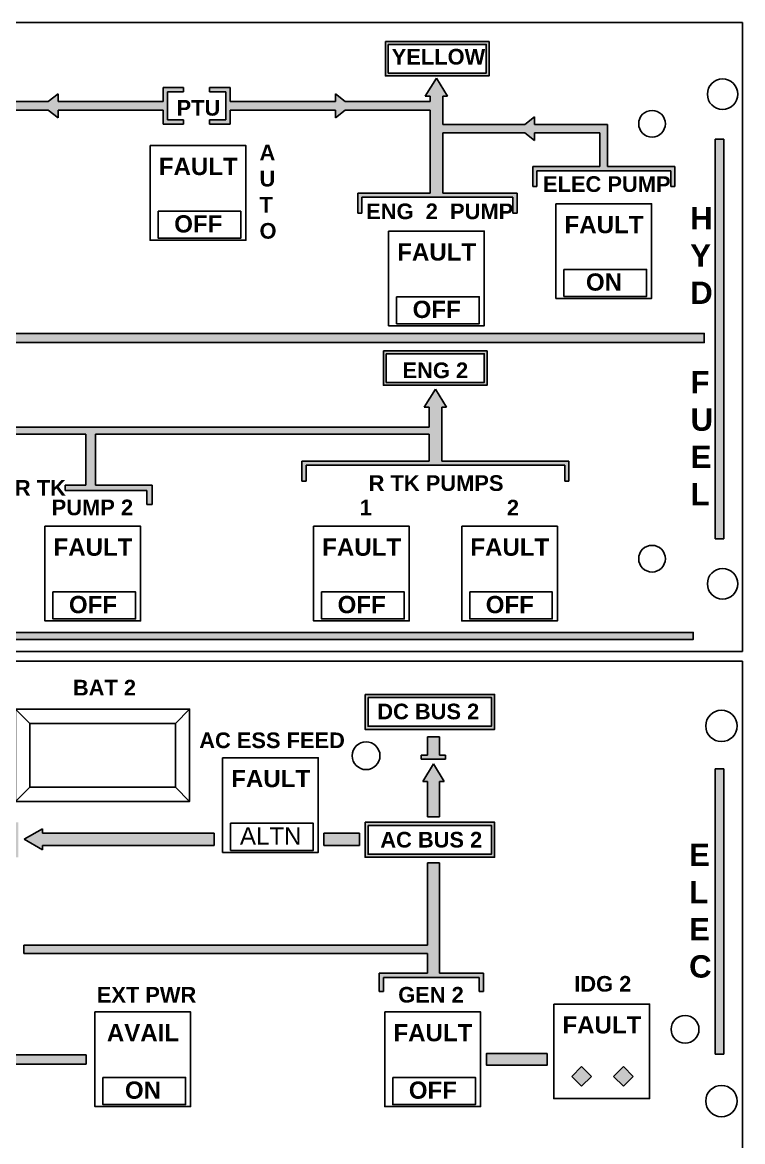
# Model space of a CAD drawing. Header units: millimetres. Extents: x -710 to 7903, y -55 to 3601.
# Drawn here: x 2542.8 to 2689, y 1611.2 to 1838.6 of the extents above; entities that cross this region are included whole.
import ezdxf

# ---------------------------------------------------------------- set-up
doc = ezdxf.new("R2010")
doc.units = ezdxf.units.MM
doc.styles.get("Standard").update_dxf_attribs({"font": 'sanss___.ttf'})

msp = doc.modelspace()

# ---------------------------------------------------------------- hatches: boundary and pattern name
h = msp.add_hatch(color=1)
h.paths.add_polyline_path([(2419.638091993326, 1834.679067216672), (2440.670902584068, 1834.679067216672), (2440.670902584068, 1827.725346600783), (2419.638091993326, 1827.725346600783)])
h.paths.add_polyline_path([(2420.212438500221, 1834.104720709778), (2440.096556077175, 1834.104720709778), (2440.096556077175, 1828.299693107676), (2420.212438500221, 1828.299693107676)], flags=16)
h.paths.add_polyline_path([(2516.52418289017, 1834.679067216672), (2537.556993480911, 1834.679067216672), (2537.556993480911, 1827.725346600783), (2516.52418289017, 1827.725346600783)])
h.paths.add_polyline_path([(2517.098529397063, 1834.104720709778), (2536.982646974017, 1834.104720709778), (2536.982646974017, 1828.299693107676), (2517.098529397063, 1828.299693107676)], flags=16)
h.paths.add_polyline_path([(2616.50669832904, 1834.679067216672), (2637.539508919782, 1834.679067216672), (2637.539508919782, 1827.725346600783), (2616.50669832904, 1827.725346600783)])
h.paths.add_polyline_path([(2617.081044835934, 1834.104720709778), (2636.965162412887, 1834.104720709778), (2636.965162412887, 1828.299693107676), (2617.081044835934, 1828.299693107676)], flags=16)
h = msp.add_hatch(color=3)
edge = h.paths.add_edge_path()
edge.add_line((2572.268604028408, 1824.498623178968), (2575.516338594009, 1824.498623178967))
edge.add_line((2575.516338594009, 1824.498623178967), (2575.516338594009, 1825.396173591559))
edge.add_line((2575.516338594009, 1825.396173591559), (2571.371053615815, 1825.396173591559))
edge.add_line((2571.371053615815, 1825.396173591559), (2571.371053615815, 1822.505688142723))
edge.add_line((2571.371053615815, 1822.505688142723), (2550.006040332147, 1822.505688142723))
edge.add_line((2550.006040332148, 1822.505688142724), (2550.006040332148, 1824.072528830851))
edge.add_line((2550.006040332148, 1824.072528830851), (2548.021713313372, 1822.505688142723))
edge.add_line((2548.021713313372, 1822.505688142724), (2530.919892593621, 1822.505688142724))
edge.add_line((2530.91989259362, 1822.505688142724), (2530.91989259362, 1820.784899603927))
edge.add_arc((2526.610846041125, 1820.784899603927), 4.30904655249408, -72.69760578302657, 0, ccw=False)
edge.add_line((2527.892420132085, 1816.670844421878), (2527.892420132085, 1823.602812653444))
edge.add_line((2527.892420132085, 1823.602812653444), (2528.883892295392, 1823.602812653444))
edge.add_line((2528.883892295392, 1823.602812653444), (2526.611971132977, 1827.279063285043))
edge.add_line((2526.611971132977, 1827.279063285043), (2524.340049970562, 1823.602812653444))
edge.add_line((2524.340049970562, 1823.602812653444), (2525.331522133869, 1823.602812653444))
edge.add_line((2525.331522133869, 1823.602812653444), (2525.331522133869, 1816.670144139519))
edge.add_arc((2526.610846041125, 1820.784899603927), 4.30904655249408, 180, 252.7289410589397, ccw=False)
edge.add_line((2522.301799488632, 1820.784899603927), (2522.301799488632, 1822.505688142724))
edge.add_line((2522.301799488633, 1822.505688142724), (2451.25310428147, 1822.505688142724))
edge.add_line((2451.25310428147, 1822.505688142724), (2451.25310428147, 1824.072528830851))
edge.add_line((2451.25310428147, 1824.072528830851), (2449.268777262694, 1822.505688142723))
edge.add_line((2449.268777262694, 1822.505688142723), (2431.202043686288, 1822.505688142723))
edge.add_line((2431.202043686288, 1822.505688142723), (2431.202043686288, 1823.602812653444))
edge.add_line((2431.202043686288, 1823.602812653444), (2432.193515849593, 1823.602812653444))
edge.add_line((2432.193515849593, 1823.602812653444), (2429.921594687179, 1827.279063285043))
edge.add_line((2429.921594687179, 1827.279063285043), (2427.649673524765, 1823.602812653444))
edge.add_line((2427.649673524765, 1823.602812653444), (2428.641145688071, 1823.602812653444))
edge.add_line((2428.641145688071, 1823.602812653444), (2428.641145688071, 1803.926882373881))
edge.add_line((2428.641145688071, 1803.926882373881), (2413.968041314741, 1803.926882373881))
edge.add_line((2413.968041314741, 1803.926882373881), (2413.968041314741, 1799.860726067501))
edge.add_line((2413.968041314741, 1799.860726067501), (2414.804113386893, 1799.8607260675))
edge.add_line((2414.804113386894, 1799.860726067501), (2414.804113386894, 1803.091806981324))
edge.add_line((2414.804113386894, 1803.091806981324), (2445.459722923712, 1803.091806981324))
edge.add_line((2445.459722923712, 1803.091806981324), (2445.459722923712, 1799.860726067501))
edge.add_line((2445.459722923712, 1799.860726067501), (2446.351517102164, 1799.860726067501))
edge.add_line((2446.351517102164, 1799.860726067501), (2446.351517102164, 1803.926882373881))
edge.add_line((2446.351517102164, 1803.926882373881), (2431.202043686288, 1803.926882373881))
edge.add_line((2431.202043686288, 1803.926882373881), (2431.202043686287, 1820.784899603927))
edge.add_line((2431.202043686288, 1820.784899603927), (2449.268777262695, 1820.784899603926))
edge.add_line((2449.268777262695, 1820.784899603926), (2451.25310428147, 1819.218058915799))
edge.add_line((2451.25310428147, 1819.2180589158), (2451.253104281469, 1820.784899603927))
edge.add_line((2451.253104281469, 1820.784899603927), (2521.385070089689, 1820.784899603928))
edge.add_arc((2526.610846041125, 1820.784899603927), 5.225775951437291, 180, 255.8293752135456)
edge.add_line((2525.331522133869, 1815.718138840388), (2525.331522133869, 1812.956956599397))
edge.add_line((2525.331522133869, 1812.956956599397), (2512.715412025579, 1812.956956599397))
edge.add_line((2512.715412025579, 1812.956956599397), (2510.731085006802, 1814.523797287525))
edge.add_line((2510.731085006802, 1814.523797287525), (2510.731085006802, 1812.956956599398))
edge.add_line((2510.731085006802, 1812.956956599397), (2493.81919380117, 1812.956956599398))
edge.add_line((2493.81919380117, 1812.956956599397), (2493.81919380117, 1815.072216759385))
edge.add_line((2493.81919380117, 1815.072216759385), (2489.660510782623, 1815.072216759385))
edge.add_line((2489.660510782623, 1815.072216759385), (2489.660510782623, 1814.197274821525))
edge.add_line((2489.660510782623, 1814.197274821525), (2493.016634006881, 1814.197274821525))
edge.add_line((2493.016634006881, 1814.197274821525), (2493.016634006881, 1809.995849838473))
edge.add_line((2493.016634006881, 1809.995849838473), (2489.660510782623, 1809.995849838473))
edge.add_line((2489.660510782623, 1809.995849838473), (2489.660510782623, 1809.120907900614))
edge.add_line((2489.660510782623, 1809.120907900614), (2493.81919380117, 1809.120907900614))
edge.add_line((2493.81919380117, 1809.120907900614), (2493.81919380117, 1811.236168060601))
edge.add_line((2493.81919380117, 1811.236168060602), (2510.731085006802, 1811.236168060601))
edge.add_line((2510.731085006802, 1811.236168060601), (2510.731085006802, 1809.669327372474))
edge.add_line((2510.731085006802, 1809.669327372473), (2512.715412025578, 1811.236168060601))
edge.add_line((2512.715412025578, 1811.236168060601), (2525.331522133869, 1811.236168060602))
edge.add_line((2525.331522133869, 1811.236168060602), (2525.331522133869, 1807.287962017416))
edge.add_line((2525.331522133869, 1807.287962017416), (2512.359814292955, 1807.287962017416))
edge.add_line((2512.359814292955, 1807.287962017416), (2512.359814292955, 1803.221805711036))
edge.add_line((2512.359814292955, 1803.221805711036), (2513.195886365106, 1803.221805711035))
edge.add_line((2513.195886365108, 1803.221805711036), (2513.195886365108, 1806.45288662486))
edge.add_line((2513.195886365108, 1806.45288662486), (2526.611971132977, 1806.45288662486))
edge.add_line((2526.611971132977, 1806.45288662486), (2540.028055900846, 1806.45288662486))
edge.add_line((2540.028055900846, 1806.45288662486), (2540.028055900846, 1803.221805711036))
edge.add_line((2540.028055900846, 1803.221805711035), (2540.864127972999, 1803.221805711036))
edge.add_line((2540.864127972999, 1803.221805711036), (2540.864127972999, 1807.287962017416))
edge.add_line((2540.864127972999, 1807.287962017416), (2527.892420132085, 1807.287962017416))
edge.add_line((2527.892420132085, 1807.287962017416), (2527.892420132085, 1815.71870752861))
edge.add_arc((2526.610846041125, 1820.784899603927), 5.225775951437291, 284.1960716683575, 360)
edge.add_line((2531.836621992563, 1820.784899603928), (2548.021713313373, 1820.784899603927))
edge.add_line((2548.021713313373, 1820.784899603926), (2550.006040332148, 1819.218058915799))
edge.add_line((2550.006040332148, 1819.2180589158), (2550.006040332147, 1820.784899603927))
edge.add_line((2550.006040332148, 1820.784899603927), (2571.371053615815, 1820.784899603928))
edge.add_line((2571.371053615815, 1820.784899603927), (2571.371053615815, 1817.894414155091))
edge.add_line((2571.371053615815, 1817.894414155091), (2575.516338594009, 1817.894414155091))
edge.add_line((2575.516338594009, 1817.894414155091), (2575.516338594009, 1818.791964567684))
edge.add_line((2575.516338594009, 1818.791964567684), (2572.268604028408, 1818.791964567684))
edge.add_line((2572.268604028408, 1818.791964567684), (2572.268604028408, 1824.498623178968))
for color, points in [(3, [(2580.785650450156, 1824.498623178967), (2584.083833790788, 1824.498623178967), (2584.083833790788, 1818.791964567684), (2580.785650450156, 1818.791964567684), (2580.785650450156, 1817.894414155091), (2584.98138420338, 1817.894414155091), (2584.98138420338, 1820.784899603927), (2606.34639748705, 1820.784899603927), (2606.346397487049, 1819.218058915799), (2608.330724505824, 1820.784899603927), (2625.569527896141, 1820.784899603928), (2625.569527896139, 1803.926882373881), (2610.89642352281, 1803.926882373881), (2610.89642352281, 1799.860726067501), (2611.732495594963, 1799.860726067501), (2611.732495594963, 1803.091806981324), (2642.388105131783, 1803.091806981324), (2642.388105131782, 1799.860726067501), (2643.279899310234, 1799.860726067501), (2643.279899310234, 1803.926882373881), (2628.130425894356, 1803.926882373881), (2628.130425894356, 1816.151711084958), (2644.798532830619, 1816.151711084958), (2646.782859849395, 1814.584870396831), (2646.782859849395, 1816.151711084958), (2660.02061331904, 1816.151711084958), (2660.02061331904, 1809.301594669764), (2646.404459737013, 1809.301594669764), (2646.404459737013, 1805.235438363383), (2647.240531809165, 1805.235438363383), (2647.240531809165, 1808.466519277207), (2660.829897898969, 1808.466519277207), (2674.419263988774, 1808.466519277207), (2674.419263988775, 1805.235438363382), (2675.255336060926, 1805.235438363383), (2675.255336060926, 1809.301594669764), (2661.622520813327, 1809.301594669764), (2661.622520813328, 1817.872499623755), (2646.782859849395, 1817.872499623755), (2646.782859849395, 1819.439340311883), (2644.798532830619, 1817.872499623755), (2628.130425894356, 1817.872499623755), (2628.130425894356, 1823.602812653444), (2629.121898057663, 1823.602812653444), (2626.849976895249, 1827.279063285043), (2624.578055732833, 1823.602812653444), (2625.569527896139, 1823.602812653444), (2625.569527896141, 1822.505688142723), (2608.330724505825, 1822.505688142723), (2606.346397487049, 1824.072528830851), (2606.346397487049, 1822.505688142723), (2584.98138420338, 1822.505688142723), (2584.98138420338, 1825.396173591559), (2580.785650450156, 1825.396173591559)]), (1, [(2683.468665740028, 1814.844245820864), (2683.468665740028, 1733.710455373935), (2685.232837538528, 1733.710455373935), (2685.232837538528, 1814.844245820864)]), (1, [(2681.226550638943, 1773.546301937389), (2681.226550638943, 1775.403203953511), (2372.126751424342, 1775.403203953512), (2372.126751424342, 1773.546301937389)]), (3, [(2537.512316169415, 1754.943218206802), (2555.678306840487, 1754.943218206802), (2555.678306840487, 1744.607363765371), (2551.467474526395, 1744.607363765371), (2551.467474526395, 1743.487399465454), (2568.018992969596, 1743.487399465454), (2568.018992969596, 1740.650941030079), (2569.138957269513, 1740.650941030079), (2569.138957269514, 1744.607363765371), (2557.60125199407, 1744.607363765371), (2557.60125199407, 1754.943218206802), (2625.367354902567, 1754.943218206802), (2625.367354902566, 1749.459305368817), (2599.533184780566, 1749.459305368817), (2599.533184780566, 1745.393149062436), (2600.369256852718, 1745.393149062436), (2600.369256852717, 1748.62422997626), (2652.926350950631, 1748.62422997626), (2652.926350950632, 1745.393149062436), (2653.762423022783, 1745.393149062436), (2653.762423022783, 1749.459305368817), (2627.928252900783, 1749.459305368817), (2627.928252900783, 1760.427131044787), (2628.919725064089, 1760.427131044787), (2626.647803901675, 1764.103381676387), (2624.37588273926, 1760.427131044787), (2625.367354902566, 1760.427131044787), (2625.367354902567, 1756.363549368982), (2537.512316169415, 1756.363549368982)]), (1, [(2374.651131174103, 1714.67969705268), (2374.651131174103, 1713.245024393628), (2679.007938217867, 1713.245024393628), (2679.007938217867, 1714.67969705268)]), (3, [(2543.057630363779, 1649.486008900486), (2543.057630363779, 1651.13626648879), (2625.040216150542, 1651.13626648879), (2625.040216150542, 1667.862655029727), (2627.4828700439, 1667.862655029727), (2627.482870043898, 1645.454999105238), (2636.442953750291, 1645.454999105238), (2636.442953750291, 1641.72528485678), (2635.547824776937, 1641.72528485678), (2635.547824776936, 1644.559870131883), (2616.096652221616, 1644.559870131883), (2616.096652221618, 1641.72528485678), (2615.201523248261, 1641.72528485678), (2615.201523248263, 1645.454999105238), (2625.040216150542, 1645.454999105238), (2625.040216150542, 1649.486008900486)])]:
    msp.add_hatch(color=color).paths.add_polyline_path(points)
h = msp.add_hatch(color=1)
h.paths.add_polyline_path([(2419.638091993326, 1771.844282787525), (2440.670902584068, 1771.844282787525), (2440.670902584068, 1764.890562171636), (2419.638091993326, 1764.890562171636)])
h.paths.add_polyline_path([(2420.212438500221, 1771.269936280632), (2440.096556077175, 1771.269936280632), (2440.096556077175, 1765.46490867853), (2420.212438500221, 1765.46490867853)], flags=16)
h.paths.add_polyline_path([(2479.812023564451, 1771.844282787525), (2500.844834155192, 1771.844282787525), (2500.844834155192, 1764.890562171636), (2479.812023564451, 1764.890562171636)])
h.paths.add_polyline_path([(2480.386370071345, 1771.269936280632), (2500.270487648299, 1771.269936280632), (2500.270487648299, 1765.46490867853), (2480.386370071345, 1765.46490867853)], flags=16)
h.paths.add_polyline_path([(2616.096409108606, 1771.844282787525), (2637.129219699347, 1771.844282787525), (2637.129219699347, 1764.890562171636), (2616.096409108606, 1764.890562171636)])
h.paths.add_polyline_path([(2616.6707556155, 1771.269936280632), (2636.554873192454, 1771.269936280632), (2636.554873192454, 1765.46490867853), (2616.6707556155, 1765.46490867853)], flags=16)
h = msp.add_hatch(color=1)
h.paths.add_polyline_path([(2414.053325194714, 1676.1090018621), (2440.365913727232, 1676.1090018621), (2440.365913727232, 1668.996338653859), (2414.053325194714, 1668.996338653859)])
h.paths.add_polyline_path([(2414.684174034348, 1675.478153022466), (2439.735064887598, 1675.478153022466), (2439.735064887598, 1669.627187493493), (2414.684174034348, 1669.627187493493)], flags=16)
h.paths.add_polyline_path([(2414.053325194714, 1701.737189085198), (2440.365913727232, 1701.737189085198), (2440.365913727232, 1694.624525876957), (2414.053325194714, 1694.624525876957)])
h.paths.add_polyline_path([(2414.684174034348, 1701.106340245564), (2439.735064887598, 1701.106340245564), (2439.735064887598, 1695.255374716591), (2414.684174034348, 1695.255374716591)], flags=16)
h.paths.add_polyline_path([(2510.573323000906, 1668.996338653859), (2541.978661169853, 1668.996338653859), (2541.978661169853, 1676.1090018621), (2510.573323000907, 1676.1090018621)])
h.paths.add_polyline_path([(2511.20417184054, 1669.627187493493), (2541.347812330219, 1669.627187493493), (2541.347812330218, 1675.478153022466), (2511.20417184054, 1675.478153022466)], flags=16)
h.paths.add_polyline_path([(2369.58909356406, 1686.970377095894), (2369.58909356406, 1629.033248171363), (2367.824921765562, 1629.033248171364), (2367.824921765562, 1686.970377095894)])
h.paths.add_polyline_path([(2683.468665740029, 1629.033248171363), (2685.232837538528, 1629.033248171363), (2685.232837538528, 1686.970377095894), (2683.468665740029, 1686.970377095894)])
h = msp.add_hatch(color=1)
h.paths.add_polyline_path([(2612.348994812701, 1702.090688155458), (2638.661583345219, 1702.090688155458), (2638.661583345219, 1694.978024947217), (2612.348994812701, 1694.978024947217)])
h.paths.add_polyline_path([(2612.979843652335, 1701.459839315824), (2638.030734505585, 1701.459839315824), (2638.030734505585, 1695.608873786851), (2612.979843652335, 1695.608873786851)], flags=16)
h.paths.add_polyline_path([(2612.348994812701, 1676.1090018621), (2638.661583345219, 1676.1090018621), (2638.661583345219, 1668.996338653859), (2612.348994812701, 1668.996338653859)])
h.paths.add_polyline_path([(2612.979843652335, 1675.478153022466), (2638.030734505585, 1675.478153022466), (2638.030734505585, 1669.627187493493), (2612.979843652335, 1669.627187493493)], flags=16)
h = msp.add_hatch(color=3)
h.paths.add_polyline_path([(2403.848356052381, 1629.163206568011), (2416.129477596501, 1629.163206568011), (2416.129477596501, 1626.743167173302), (2403.848356052381, 1626.743167173302)])
h.paths.add_polyline_path([(2649.32313346109, 1629.163206568011), (2637.04201191697, 1629.163206568011), (2637.04201191697, 1626.743167173302), (2649.32313346109, 1626.743167173302)])
h.paths.add_polyline_path([(2497.249435357079, 1627.009187424472), (2497.249435357078, 1628.862950688395), (2520.436712920219, 1628.862950688395), (2520.436712920219, 1631.828974356948), (2521.920705536319, 1631.828974356948), (2521.920705536319, 1627.009187424472)])
h.paths.add_polyline_path([(2555.733768819893, 1627.009187424472), (2555.733768819894, 1628.862950688395), (2532.546491256753, 1628.862950688395), (2532.546491256753, 1631.828974356948), (2531.062498640653, 1631.828974356948), (2531.062498640653, 1627.009187424472)])
h.paths.add_polyline_path([(2425.500334133073, 1677.242685486232), (2427.94298802643, 1677.242685486232), (2427.94298802643, 1684.404096925424), (2428.913243485622, 1684.404096925419), (2426.72166107975, 1687.964051871574), (2424.530078673879, 1684.40409692543), (2425.500334133073, 1684.40409692543)])
h.paths.add_polyline_path([(2427.94298802643, 1693.490842252825), (2425.500334133073, 1693.490842252825), (2425.500334133074, 1689.719244870412), (2424.322783057095, 1689.719244870412), (2424.322783057095, 1688.920462465568), (2429.236188455883, 1688.920462465568), (2429.236188455883, 1689.719244870412), (2427.94298802643, 1689.719244870412)])
h.paths.add_polyline_path([(2441.499597351363, 1673.918150776172), (2441.499597351364, 1671.398890439005), (2505.712099440285, 1671.398890439005), (2505.712099440285, 1670.543170967203), (2509.439639376774, 1672.658520607588), (2505.712099440285, 1674.773870247974), (2505.712099440285, 1673.918150776172)])
h.paths.add_polyline_path([(2581.718649366873, 1673.918150776172), (2546.839884730474, 1673.918150776172), (2546.839884730474, 1674.773870247973), (2543.112344793985, 1672.658520607588), (2546.839884730474, 1670.543170967203), (2546.839884730474, 1671.398890439005), (2581.718649366873, 1671.398890439005)])
h.paths.add_polyline_path([(2604.003546864307, 1673.918150776172), (2604.003546864307, 1671.398890439005), (2611.215311188569, 1671.398890439005), (2611.215311188569, 1673.918150776172)])
h.paths.add_polyline_path([(2627.482870043899, 1677.242685486232), (2625.040216150542, 1677.242685486232), (2625.040216150542, 1684.404096925424), (2624.06996069135, 1684.404096925419), (2626.261543097221, 1687.964051871574), (2628.453125503092, 1684.40409692543), (2627.482870043899, 1684.40409692543)])
h.paths.add_polyline_path([(2625.040216150542, 1693.490842252825), (2627.482870043899, 1693.490842252825), (2627.482870043898, 1689.719244870412), (2628.660421119876, 1689.719244870412), (2628.660421119876, 1688.920462465568), (2623.74701572109, 1688.920462465568), (2623.74701572109, 1689.719244870412), (2625.040216150542, 1689.719244870412)])
h.paths.add_polyline_path([(2416.540250426681, 1641.72528485678), (2417.435379400035, 1641.72528485678), (2417.435379400035, 1644.559870131883), (2436.886551955356, 1644.559870131883), (2436.886551955355, 1641.72528485678), (2437.781680928711, 1641.72528485678), (2437.781680928709, 1645.454999105238), (2427.94298802643, 1645.454999105238), (2427.94298802643, 1649.486008900486), (2514.889074434102, 1649.486008900486), (2514.889074434102, 1651.13626648879), (2427.94298802643, 1651.13626648879), (2427.94298802643, 1667.862655029727), (2425.500334133072, 1667.862655029727), (2425.500334133074, 1645.454999105238), (2416.540250426681, 1645.454999105238)])
h.paths.add_polyline_path([(2543.057630363779, 1649.486008900486), (2543.057630363779, 1651.13626648879), (2625.040216150542, 1651.13626648879), (2625.040216150542, 1667.862655029727), (2627.4828700439, 1667.862655029727), (2627.482870043898, 1645.454999105238), (2636.442953750291, 1645.454999105238), (2636.442953750291, 1641.72528485678), (2635.547824776937, 1641.72528485678), (2635.547824776936, 1644.559870131883), (2616.096652221616, 1644.559870131883), (2616.096652221618, 1641.72528485678), (2615.201523248261, 1641.72528485678), (2615.201523248263, 1645.454999105238), (2625.040216150542, 1645.454999105238), (2625.040216150542, 1649.486008900486)])
h = msp.add_hatch(color=1)
h.paths.add_polyline_path([(2656.338286088397, 1626.496381096854), (2654.342925477575, 1624.501020486032), (2656.338286088396, 1622.505659875211), (2658.333646699217, 1624.501020486032)])
h.paths.add_polyline_path([(2664.818657798191, 1622.505659875211), (2666.814018409012, 1624.501020486032), (2664.81865779819, 1626.496381096854), (2662.823297187369, 1624.501020486032)])

# ---------------------------------------------------------------- linework, layer by layer
at = {"color": 5}
for p, q in [((2689.028882263183, 1838.592955515972), (2364.028889948407, 1838.592955515972)), ((2689.028882263183, 1710.822799880535), (2689.028882263183, 1838.592955515972)), ((2364.028889948407, 1710.822799880535), (2689.028882263183, 1710.822799880535)), ((2364.028900705679, 1708.822799880535), (2689.028882263182, 1708.822799880535)), ((2689.028882263183, 1708.822799880535), (2689.028882263183, 1606.822799880535)), ((2544.271551657312, 1696.210107197413), (2541.37831692226, 1699.103341932464)), ((2573.837321407142, 1696.210107197413), (2576.730556142194, 1699.103341932464)), ((2544.271551657312, 1683.251181832951), (2541.37831692226, 1680.3579470979)), ((2573.837321407142, 1683.251181832951), (2576.730556142194, 1680.3579470979))]:
    msp.add_line(p, q, dxfattribs=at)
at = {"color": 3}
for p, q in [((2624.578055732833, 1823.602812653444), (2626.849976895249, 1827.279063285043)), ((2629.121898057663, 1823.602812653444), (2626.849976895249, 1827.279063285043)), ((2548.021713313372, 1822.505688142723), (2550.006040332148, 1824.072528830851)), ((2550.006040332148, 1822.505688142724), (2550.006040332148, 1824.072528830851)), ((2571.371053615815, 1822.505688142723), (2571.371053615815, 1825.396173591559)), ((2571.371053615815, 1825.396173591559), (2575.516338594009, 1825.396173591559)), ((2572.268604028408, 1824.498623178968), (2572.268604028408, 1818.791964567684)), ((2572.268604028408, 1824.498623178968), (2575.516338594009, 1824.498623178967)), ((2575.516338594009, 1825.396173591559), (2575.516338594009, 1824.498623178967)), ((2580.785650450156, 1825.396173591559), (2580.785650450156, 1824.498623178967)), ((2580.785650450156, 1825.396173591559), (2584.98138420338, 1825.396173591559)), ((2580.785650450156, 1824.498623178967), (2584.083833790788, 1824.498623178967)), ((2584.083833790788, 1818.791964567684), (2584.083833790788, 1824.498623178967)), ((2584.98138420338, 1825.396173591559), (2584.98138420338, 1822.505688142723)), ((2606.346397487049, 1822.505688142724), (2606.346397487049, 1824.072528830851)), ((2608.330724505825, 1822.505688142723), (2606.346397487049, 1824.072528830851)), ((2625.569527896139, 1823.602812653444), (2624.578055732833, 1823.602812653444)), ((2625.569527896139, 1822.505688142723), (2625.569527896139, 1823.602812653444)), ((2628.130425894356, 1823.602812653444), (2629.121898057663, 1823.602812653444)), ((2628.130425894356, 1817.872499623755), (2628.130425894356, 1823.602812653444)), ((2548.021713313372, 1822.505688142724), (2530.919892593621, 1822.505688142724)), ((2571.371053615815, 1822.505688142723), (2550.006040332147, 1822.505688142723)), ((2606.346397487049, 1822.505688142723), (2584.981384203379, 1822.505688142723)), ((2625.569527896141, 1822.505688142723), (2608.330724505825, 1822.505688142723)), ((2531.836621992563, 1820.784899603928), (2548.021713313373, 1820.784899603927)), ((2548.021713313373, 1820.784899603926), (2550.006040332148, 1819.218058915799)), ((2550.006040332147, 1820.784899603927), (2550.006040332148, 1819.2180589158)), ((2550.006040332148, 1820.784899603927), (2571.371053615815, 1820.784899603928)), ((2571.371053615815, 1820.784899603927), (2571.371053615815, 1817.894414155091)), ((2572.268604028408, 1818.791964567684), (2575.516338594009, 1818.791964567684)), ((2575.516338594009, 1817.894414155091), (2575.516338594009, 1818.791964567684)), ((2580.785650450156, 1817.894414155091), (2580.785650450156, 1818.791964567684)), ((2580.785650450156, 1818.791964567684), (2584.083833790788, 1818.791964567684)), ((2584.98138420338, 1817.894414155091), (2584.98138420338, 1820.784899603927)), ((2584.98138420338, 1820.784899603927), (2606.34639748705, 1820.784899603927)), ((2606.34639748705, 1820.784899603927), (2606.346397487049, 1819.2180589158)), ((2608.330724505824, 1820.784899603926), (2606.346397487049, 1819.218058915799)), ((2608.330724505824, 1820.784899603927), (2625.569527896141, 1820.784899603928)), ((2625.569527896139, 1803.926882373881), (2625.569527896141, 1820.784899603928)), ((2644.798532830619, 1817.872499623755), (2646.782859849395, 1819.439340311883)), ((2646.782859849395, 1817.872499623755), (2646.782859849395, 1819.439340311882)), ((2571.371053615815, 1817.894414155091), (2575.516338594009, 1817.894414155091)), ((2580.785650450156, 1817.894414155091), (2584.98138420338, 1817.894414155091)), ((2644.798532830619, 1817.872499623755), (2628.130425894356, 1817.872499623755)), ((2661.622520813328, 1817.872499623755), (2646.782859849394, 1817.872499623755)), ((2661.622520813327, 1817.872499623755), (2661.622520813327, 1809.301594669764)), ((2628.130425894356, 1803.926882373881), (2628.130425894356, 1816.151711084958)), ((2628.130425894356, 1816.151711084958), (2644.798532830619, 1816.151711084958)), ((2644.798532830619, 1816.151711084958), (2646.782859849395, 1814.58487039683)), ((2646.782859849394, 1816.151711084958), (2646.782859849395, 1814.584870396831)), ((2646.782859849395, 1816.151711084958), (2660.02061331904, 1816.151711084959)), ((2660.02061331904, 1816.151711084958), (2660.02061331904, 1809.301594669764)), ((2646.404459737013, 1805.235438363383), (2646.404459737013, 1809.301594669764)), ((2646.404459737013, 1809.301594669764), (2660.02061331904, 1809.301594669764)), ((2660.829897898971, 1808.466519277207), (2647.240531809165, 1808.466519277207)), ((2647.240531809165, 1808.466519277207), (2647.240531809165, 1805.235438363383)), ((2660.829897898969, 1808.466519277207), (2674.419263988774, 1808.466519277207)), ((2675.255336060926, 1809.301594669764), (2661.622520813328, 1809.301594669764)), ((2674.419263988774, 1808.466519277207), (2674.419263988774, 1805.235438363383)), ((2675.255336060926, 1805.235438363383), (2675.255336060926, 1809.301594669764)), ((2647.240531809164, 1805.235438363382), (2646.404459737013, 1805.235438363383)), ((2674.419263988775, 1805.235438363382), (2675.255336060926, 1805.235438363383)), ((2610.89642352281, 1799.860726067501), (2610.89642352281, 1803.926882373881)), ((2610.89642352281, 1803.926882373881), (2625.569527896139, 1803.926882373881)), ((2642.388105131782, 1803.091806981324), (2611.732495594963, 1803.091806981324)), ((2611.732495594963, 1803.091806981324), (2611.732495594963, 1799.860726067501)), ((2628.130425894356, 1803.926882373881), (2643.279899310234, 1803.926882373881)), ((2642.388105131782, 1799.860726067501), (2642.388105131783, 1803.091806981324)), ((2643.279899310234, 1803.926882373881), (2643.279899310234, 1799.860726067501)), ((2611.732495594963, 1799.8607260675), (2610.89642352281, 1799.860726067501)), ((2643.279899310234, 1799.860726067501), (2642.388105131782, 1799.860726067501))]:
    msp.add_line(p, q, dxfattribs=at)
at = {"color": 1}
for p, q in [((2683.468665740027, 1814.844245820864), (2685.232837538528, 1814.844245820864)), ((2683.468665740028, 1814.844245820864), (2683.468665740028, 1733.710455373935)), ((2685.232837538528, 1814.844245820864), (2685.232837538528, 1733.710455373935)), ((2624.37588273926, 1760.427131044787), (2626.647803901675, 1764.103381676387)), ((2628.919725064089, 1760.427131044787), (2626.647803901675, 1764.103381676387)), ((2625.367354902566, 1760.427131044787), (2624.37588273926, 1760.427131044787)), ((2625.367354902567, 1756.363549368982), (2625.367354902566, 1760.427131044787)), ((2627.928252900783, 1760.427131044787), (2628.919725064089, 1760.427131044787)), ((2627.928252900783, 1749.459305368817), (2627.928252900783, 1760.427131044787)), ((2625.367354902567, 1756.363549368982), (2537.512316169415, 1756.363549368982)), ((2537.512316169415, 1754.943218206802), (2555.678306840487, 1754.943218206802)), ((2555.678306840488, 1744.607363765371), (2555.678306840487, 1754.943218206802)), ((2557.60125199407, 1744.607363765371), (2557.60125199407, 1754.943218206802)), ((2557.60125199407, 1754.943218206802), (2625.367354902566, 1754.943218206802)), ((2625.367354902567, 1749.459305368817), (2625.367354902567, 1754.943218206802)), ((2599.533184780566, 1745.393149062436), (2599.533184780566, 1749.459305368817)), ((2599.533184780566, 1749.459305368817), (2625.367354902566, 1749.459305368817)), ((2600.369256852718, 1748.62422997626), (2600.369256852718, 1745.393149062436)), ((2600.369256852717, 1748.62422997626), (2652.926350950631, 1748.62422997626)), ((2653.762423022783, 1749.459305368817), (2627.928252900783, 1749.459305368817)), ((2652.926350950631, 1748.62422997626), (2652.926350950631, 1745.393149062436)), ((2653.762423022783, 1745.393149062436), (2653.762423022783, 1749.459305368817)), ((2551.467474526395, 1743.487399465453), (2551.467474526395, 1744.607363765371)), ((2551.467474526395, 1744.607363765371), (2555.678306840487, 1744.607363765371)), ((2557.601251994069, 1744.607363765371), (2569.138957269514, 1744.607363765371)), ((2569.138957269513, 1740.650941030079), (2569.138957269514, 1744.607363765371)), ((2600.369256852717, 1745.393149062436), (2599.533184780566, 1745.393149062436)), ((2652.926350950632, 1745.393149062436), (2653.762423022783, 1745.393149062436)), ((2551.467474526395, 1743.487399465454), (2568.018992969596, 1743.487399465454)), ((2568.018992969596, 1740.650941030079), (2568.018992969596, 1743.487399465454)), ((2569.138957269513, 1740.650941030079), (2568.018992969596, 1740.650941030079)), ((2685.232837538529, 1733.710455373935), (2683.468665740028, 1733.710455373935)), ((2625.040216150542, 1693.490842252825), (2625.040216150542, 1689.719244870412)), ((2627.482870043899, 1689.719244870412), (2627.482870043899, 1693.490842252825)), ((2623.74701572109, 1688.920462465568), (2623.74701572109, 1689.719244870412)), ((2623.74701572109, 1689.719244870412), (2625.040216150542, 1689.719244870412)), ((2627.482870043898, 1689.719244870412), (2628.660421119877, 1689.719244870412)), ((2628.660421119876, 1688.920462465568), (2628.660421119876, 1689.719244870412)), ((2628.660421119876, 1688.920462465568), (2623.74701572109, 1688.920462465568)), ((2624.06996069135, 1684.404096925419), (2626.261543097203, 1687.964051871574)), ((2628.453125503092, 1684.40409692543), (2626.261543097221, 1687.964051871574)), ((2685.232837538528, 1686.970377095894), (2683.468665740029, 1686.970377095894)), ((2683.468665740029, 1686.970377095894), (2683.468665740028, 1629.033248171363)), ((2685.232837538528, 1686.970377095894), (2685.232837538528, 1629.033248171363)), ((2624.06996069135, 1684.404096925419), (2625.040216150542, 1684.404096925424)), ((2625.040216150542, 1684.404096925424), (2625.040216150542, 1677.242685486232)), ((2628.453125503092, 1684.40409692543), (2627.482870043899, 1684.40409692543)), ((2627.482870043899, 1677.242685486232), (2627.482870043899, 1684.40409692543)), ((2546.839884730474, 1674.773870247973), (2543.112344793985, 1672.658520607588)), ((2546.839884730474, 1673.918150776172), (2546.839884730474, 1674.773870247973)), ((2581.718649366873, 1673.918150776172), (2546.839884730473, 1673.918150776171)), ((2581.718649366873, 1671.398890439005), (2581.718649366873, 1673.918150776172)), ((2611.215311188569, 1673.918150776172), (2604.003546864307, 1673.918150776172)), ((2546.839884730474, 1670.543170967203), (2543.112344793985, 1672.658520607588)), ((2546.839884730474, 1671.398890439005), (2546.839884730474, 1670.543170967203)), ((2581.718649366873, 1671.398890439005), (2546.839884730474, 1671.398890439005)), ((2611.215311188569, 1671.398890439005), (2604.003546864307, 1671.398890439005)), ((2625.040216150542, 1667.862655029727), (2625.040216150542, 1651.13626648879)), ((2627.482870043899, 1645.454999105238), (2627.4828700439, 1667.862655029727)), ((2625.040216150542, 1651.13626648879), (2543.057630363779, 1651.13626648879)), ((2543.057630363779, 1649.486008900486), (2543.057630363779, 1651.13626648879)), ((2543.057630363779, 1649.486008900486), (2625.040216150542, 1649.486008900486)), ((2625.040216150542, 1649.486008900486), (2625.040216150542, 1645.454999105238)), ((2615.201523248261, 1641.72528485678), (2615.201523248261, 1645.454999105237)), ((2625.040216150544, 1645.454999105238), (2615.201523248263, 1645.454999105238)), ((2616.096652221618, 1641.72528485678), (2616.096652221616, 1644.559870131883)), ((2635.547824776936, 1644.559870131883), (2616.096652221618, 1644.559870131883)), ((2636.442953750291, 1645.454999105238), (2627.482870043898, 1645.454999105238)), ((2635.547824776937, 1641.72528485678), (2635.547824776936, 1644.559870131883)), ((2636.442953750291, 1641.72528485678), (2636.442953750291, 1645.454999105238)), ((2616.096652221618, 1641.72528485678), (2615.201523248262, 1641.72528485678)), ((2636.442953750291, 1641.72528485678), (2635.547824776936, 1641.72528485678)), ((2555.733768819894, 1628.862950688395), (2532.546491256753, 1628.862950688395)), ((2555.733768819893, 1627.009187424472), (2555.733768819894, 1628.862950688395)), ((2683.468665740029, 1629.033248171363), (2685.232837538528, 1629.033248171364)), ((2531.062498640653, 1627.009187424472), (2555.733768819893, 1627.009187424472)), ((2656.338286088397, 1626.496381096854), (2654.342925477575, 1624.501020486032)), ((2656.338286088397, 1626.496381096854), (2658.333646699217, 1624.501020486032)), ((2664.81865779819, 1626.496381096854), (2662.82329718737, 1624.501020486032)), ((2664.81865779819, 1626.496381096854), (2666.814018409012, 1624.501020486032)), ((2654.342925477575, 1624.501020486032), (2656.338286088396, 1622.505659875211)), ((2658.333646699217, 1624.501020486032), (2656.338286088396, 1622.505659875211)), ((2662.82329718737, 1624.501020486032), (2664.818657798191, 1622.505659875211)), ((2666.814018409012, 1624.501020486032), (2664.818657798191, 1622.505659875211))]:
    msp.add_line(p, q, dxfattribs=at)
for points in [[(2616.50669832904, 1834.679067216672), (2637.539508919782, 1834.679067216672), (2637.539508919782, 1827.725346600783), (2616.50669832904, 1827.725346600783)], [(2617.081044835934, 1834.104720709778), (2636.965162412887, 1834.104720709778), (2636.965162412887, 1828.299693107676), (2617.081044835934, 1828.299693107676)], [(2570.348234087432, 1800.241956887437), (2587.125654690964, 1800.241956887437), (2587.125654690964, 1794.746366268688), (2570.348234087432, 1794.746366268688)], [(2652.740857413561, 1788.427811924448), (2669.518278017093, 1788.427811924448), (2669.518278017093, 1782.932221305698), (2652.740857413561, 1782.932221305698)], [(2618.760936409841, 1782.870904286815), (2635.538357013373, 1782.870904286815), (2635.538357013373, 1777.375313668065), (2618.760936409841, 1777.375313668065)], [(2372.126751424342, 1775.403203953512), (2681.226550638943, 1775.403203953512), (2681.226550638943, 1773.546301937389), (2372.126751424342, 1773.546301937389)], [(2616.096409108606, 1771.844282787525), (2637.129219699347, 1771.844282787525), (2637.129219699347, 1764.890562171636), (2616.096409108606, 1764.890562171636)], [(2616.6707556155, 1771.269936280632), (2636.554873192454, 1771.269936280632), (2636.554873192454, 1765.46490867853), (2616.6707556155, 1765.46490867853)], [(2548.964326131465, 1722.910815579933), (2565.741746734997, 1722.910815579933), (2565.741746734997, 1717.415224961183), (2548.964326131465, 1717.415224961183)], [(2603.528566913505, 1722.910815579933), (2620.305987517037, 1722.910815579933), (2620.305987517037, 1717.415224961183), (2603.528566913505, 1717.415224961183)], [(2633.611152570491, 1722.910815579933), (2650.388573174022, 1722.910815579933), (2650.388573174022, 1717.415224961183), (2633.611152570491, 1717.415224961183)], [(2374.651131174103, 1714.67969705268), (2679.007938217867, 1714.67969705268), (2679.007938217867, 1713.245024393628), (2374.651131174103, 1713.245024393628)], [(2612.348994812701, 1702.090688155458), (2638.661583345219, 1702.090688155458), (2638.661583345219, 1694.978024947217), (2612.348994812701, 1694.978024947217)], [(2612.979843652335, 1701.459839315824), (2638.030734505585, 1701.459839315824), (2638.030734505585, 1695.608873786851), (2612.979843652335, 1695.608873786851)], [(2585.055236477107, 1675.899301633821), (2601.832657080639, 1675.899301633821), (2601.832657080639, 1670.403711015071), (2585.055236477107, 1670.403711015071)], [(2612.348994812701, 1676.1090018621), (2638.661583345219, 1676.1090018621), (2638.661583345219, 1668.996338653859), (2612.348994812701, 1668.996338653859)], [(2612.979843652335, 1675.478153022466), (2638.030734505585, 1675.478153022466), (2638.030734505585, 1669.627187493493), (2612.979843652335, 1669.627187493493)], [(2649.32313346109, 1629.163206568011), (2637.04201191697, 1629.163206568011), (2637.04201191697, 1626.743167173302), (2649.32313346109, 1626.743167173302)], [(2559.120346700154, 1624.279936567645), (2575.897767303686, 1624.279936567645), (2575.897767303686, 1618.784345948896), (2559.120346700154, 1618.784345948896)], [(2617.992531661639, 1624.279936567645), (2634.769952265171, 1624.279936567645), (2634.769952265171, 1618.784345948896), (2617.992531661639, 1618.784345948896)]]:
    msp.add_lwpolyline(points, close=True, dxfattribs=at)
at = {"color": 5}
for points in [[(2568.7147375225, 1813.559068153563), (2588.15981162318, 1813.559068153563), (2588.15981162318, 1794.337881999228), (2568.7147375225, 1794.337881999228)], [(2651.10736084863, 1801.744923190574), (2670.552434949309, 1801.744923190574), (2670.552434949309, 1782.523737036238), (2651.10736084863, 1782.523737036238)], [(2651.107360848631, 1801.744923190574), (2670.552434949308, 1801.744923190574), (2670.552434949308, 1782.523737036237), (2651.107360848631, 1782.523737036237)], [(2617.12743984491, 1796.188015552941), (2636.572513945588, 1796.188015552941), (2636.572513945588, 1776.966829398604), (2617.12743984491, 1776.966829398604)], [(2547.330829566535, 1736.227926846059), (2566.775903667213, 1736.227926846059), (2566.775903667213, 1717.006740691723), (2547.330829566535, 1717.006740691723)], [(2601.895070348573, 1736.227926846059), (2621.340144449253, 1736.227926846059), (2621.340144449253, 1717.006740691723), (2601.895070348573, 1717.006740691723)], [(2631.97765600556, 1736.227926846059), (2651.422730106238, 1736.227926846059), (2651.422730106238, 1717.006740691723), (2631.97765600556, 1717.006740691723)], [(2541.37831692226, 1699.103341932464), (2576.730556142194, 1699.103341932464), (2576.730556142194, 1680.3579470979), (2541.37831692226, 1680.3579470979)], [(2544.271551657312, 1696.210107197413), (2573.837321407142, 1696.210107197413), (2573.837321407142, 1683.251181832951), (2544.271551657312, 1683.251181832951)], [(2583.421739912176, 1689.216412899947), (2602.866814012855, 1689.216412899947), (2602.866814012855, 1669.995226745611), (2583.421739912176, 1669.995226745611)], [(2650.675870807855, 1639.194942890684), (2670.120944908533, 1639.194942890684), (2670.120944908533, 1619.973756736348), (2650.675870807855, 1619.973756736348)], [(2557.486850135223, 1637.597047833771), (2576.931924235902, 1637.597047833771), (2576.931924235902, 1618.375861679435), (2557.486850135223, 1618.375861679435)], [(2616.359035096708, 1637.597047833771), (2635.804109197386, 1637.597047833771), (2635.804109197386, 1618.375861679435), (2616.359035096708, 1618.375861679435)]]:
    msp.add_lwpolyline(points, close=True, dxfattribs=at)
at = {"color": 1}
for points in [[(2625.040216150542, 1693.490842252825), (2627.482870043899, 1693.490842252825)], [(2627.482870043899, 1677.242685486232), (2625.040216150542, 1677.242685486232)], [(2604.003546864307, 1673.918150776172), (2604.003546864307, 1671.398890439005)], [(2611.215311188569, 1671.398890439005), (2611.215311188569, 1673.918150776172)], [(2625.040216150542, 1667.862655029727), (2627.482870043901, 1667.862655029727)]]:
    msp.add_lwpolyline(points, dxfattribs=at)
for centre, radius in [((2684.960696136449, 1824.009071255231), 3.089834717163539), ((2670.634841485982, 1818.003685097248), 2.708830363729298), ((2670.634841485982, 1729.653371330967), 2.708830363729298), ((2684.960696136449, 1724.554365763874), 3.089834717163539), ((2684.729937171188, 1695.680586359044), 3.185606411344427), ((2677.347587288118, 1634.065567536793), 2.81834930329001), ((2684.729937171188, 1619.484382209432), 3.185606411344427)]:
    msp.add_circle(centre, radius)
at = {"color": 5}
msp.add_circle((2612.571080845355, 1689.620048390713), 2.81834930329001, dxfattribs=at)

# ---------------------------------------------------------------- texts
at = {"color": 1}
for s, insert, char_height, width, attachment_point in [('{\\fSansSerif|b1|i0|c2|p2;YELLOW}', (2617.766285892232, 1833.211112700257), 3.179843342959751, 29.35074901635424, 1), ('{\\fSansSerif|b1|i0|c2|p2;PTU}', (2574.081271056099, 1822.832072853797), 3.179843342959751, 29.35074901635424, 1), ('{\\fSansSerif|b1|i0|c2|p2;A\\PU\\PT\\PO}', (2590.923741463708, 1813.743214582544), 3.179843342959751, 29.35074901635424, 1), ('{\\fSansSerif|b1|i0|c2|p2;FAULT\\P\\POFF}', (2578.487159395675, 1811.088294120946), 3.5, 20.9703, 2), ('{\\fSansSerif|b1|i0|c2|p2;ELEC PUMP}', (2648.488061136039, 1807.338438856688), 3.179843342959751, 29.35074901635424, 1), ('{\\fSansSerif|b1|i0|c2|p2;ENG  2  PUMP}', (2612.581587814026, 1801.801756149076), 3.179843342959751, 29.35074901635424, 1), ('{\\fSansSerif|b1|i0|c2|p2;H\\PY\\PD}', (2678.380171319295, 1801.092777311767), 4.542633347085359, 6.327138673167923, 1), ('{\\fSansSerif|b1|i0|c2|p2;FAULT\\P\\PON}', (2660.879782721805, 1799.274149157956), 3.5, 20.9703, 2), ('{\\fSansSerif|b1|i0|c2|p2;FAULT\\P\\POFF}', (2626.899861718085, 1793.717241520323), 3.5, 20.9703, 2), ('{\\fSansSerif|b1|i0|c2|p2;ENG 2}', (2619.961451742685, 1769.510286911601), 3.179843342959751, 29.35074901635424, 1), ('{\\fSansSerif|b1|i0|c2|p2;F\\PU\\PE\\PL}', (2678.45777689151, 1767.752196400925), 4.542633347085359, 6.327093291654165, 1), ('{\\fSansSerif|b1|i0|c2|p2;R TK PUMPS}', (2613.079651375764, 1746.604894919477), 3.179843342959751, 29.35074901635424, 1), ('{\\fSansSerif|b1|i0|c2|p2;CTR TK}', (2535.320070404679, 1745.62863724565), 3.179843342959751, 29.35074901635424, 1), ('{\\fSansSerif|b1|i0|c2|p2;PUMP 2}', (2548.718557361849, 1741.66147347343), 3.179843342959751, 29.35074901635424, 1), ('{\\fSansSerif|b1|i0|c2|p2;1}', (2611.268906221677, 1741.650259750418), 3.179843342959751, 3.681163118690586, 1), ('{\\fSansSerif|b1|i0|c2|p2;2}', (2641.154145615008, 1741.612223606543), 3.179843342959751, 3.681122932810621, 1), ('{\\fSansSerif|b1|i0|c2|p2;FAULT\\P\\POFF}', (2557.103251439709, 1733.757152813441), 3.5, 20.9703, 2), ('{\\fSansSerif|b1|i0|c2|p2;FAULT\\P\\POFF}', (2611.667492221748, 1733.757152813441), 3.5, 20.9703, 2), ('{\\fSansSerif|b1|i0|c2|p2;FAULT\\P\\POFF}', (2641.750077878734, 1733.757152813441), 3.5, 20.9703, 2), ('{\\fSansSerif|b1|i0|c2|p2;BAT 2}', (2553.033068715222, 1705.051001945833), 3.17431414756933, 28.88421811235747, 1), ('{\\fSansSerif|b1|i0|c2|p2;DC BUS 2}', (2614.849486503752, 1700.205847134333), 3.17431414756933, 20.803688650641, 1), ('{\\fSansSerif|b1|i0|c2|p2;AC ESS FEED}', (2578.688904289915, 1694.3512733487), 3.17431414756933, 28.88426941626674, 1), ('{\\fSansSerif|b1|i0|c2|p2;FAULT\\P\\P}ALTN', (2593.194161785351, 1686.745638867329), 3.5, 20.9703, 2), ('{\\fSansSerif|b1|i0|c2|p2;AC BUS 2}', (2615.455517526921, 1674.163089568086), 3.17431414756933, 20.8036613446325, 1), ('{\\fSansSerif|b1|i0|c2|p2;E\\PL\\PE\\PC}', (2678.161720884908, 1671.775671259855), 4.534734496527615, 5.528656865717382, 1), ('{\\fSansSerif|b1|i0|c2|p2;IDG 2}', (2654.848348759344, 1644.890245102675), 3.17431414756933, 20.8036613446325, 1), ('{\\fSansSerif|b1|i0|c2|p2;EXT PWR}', (2557.881400462265, 1642.66955271489), 3.17431414756933, 20.8036613446325, 1), ('{\\fSansSerif|b1|i0|c2|p2;GEN 2}', (2619.09178722762, 1642.669552714891), 3.17431414756933, 20.8036613446325, 1), ('{\\fSansSerif|b1|i0|c2|p2;AVAIL\\P\\PON}', (2567.259272008398, 1635.126273801154), 3.5, 20.9703, 2), ('{\\fSansSerif|b1|i0|c2|p2;FAULT\\P\\POFF}', (2626.131456969882, 1635.126273801154), 3.5, 20.9703, 2), ('{\\fSansSerif|b1|i0|c2|p2;FAULT}', (2660.448292681029, 1636.724168858066), 3.5, 20.9703, 2)]:
    msp.add_mtext(s, dxfattribs=dict(at, insert=insert, char_height=char_height, width=width, attachment_point=attachment_point))

doc.saveas('drawing.dxf')
